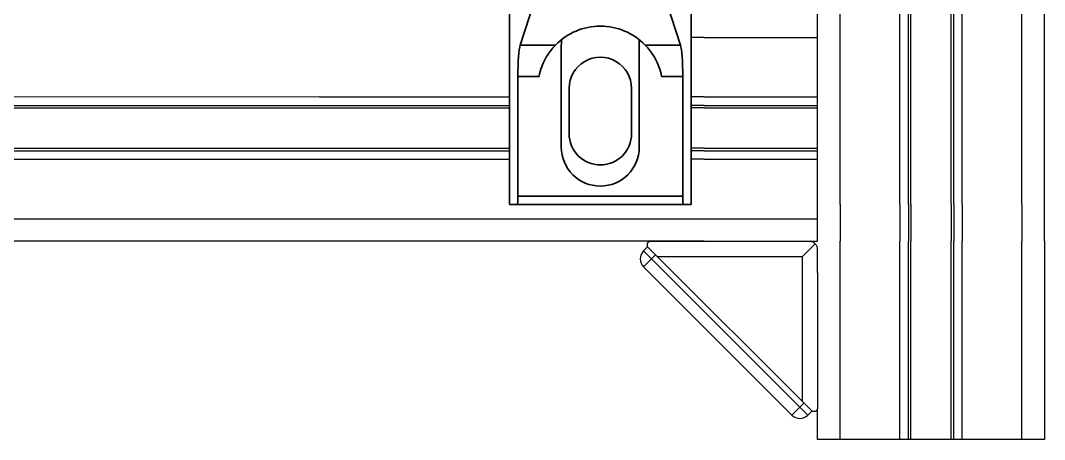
# Model space of a CAD drawing. Header units: millimetres. Extents: x -3183 to 3067, y 1033 to 2218.
# Drawn here: x -2712.3 to -2622.1, y 1846.4 to 1883.4 of the extents above; entities that cross this region are included whole.
import ezdxf

# ---------------------------------------------------------------- set-up
doc = ezdxf.new("R2010")
doc.units = ezdxf.units.MM
doc.linetypes.add('phl_thick', pattern=[0])
doc.layers.add('Kontury', color=7, linetype='Continuous', lineweight=35)
doc.layers.add('projection', color=7, linetype='Continuous')

msp = doc.modelspace()

# ---------------------------------------------------------------- linework, layer by layer
for p, q in [((-2652.05112, 1881.90453), (-2653.20646, 1881.90453)), ((-2685.96861, 1876.64703), (-2721.49513, 1876.62138)), ((-2721.49513, 1875.90453), (-2685.96861, 1875.90453)), ((-2685.96861, 1876.64703), (-2669.20646, 1876.64703)), ((-2685.96861, 1875.90453), (-2669.20646, 1875.90453)), ((-2652.05112, 1876.65453), (-2653.20646, 1876.65453)), ((-2652.05112, 1875.90453), (-2653.20646, 1875.90453)), ((-2721.49513, 1875.68333), (-2685.96861, 1875.68333)), ((-2685.96861, 1875.68333), (-2669.20646, 1875.68333)), ((-2652.05112, 1875.68333), (-2653.20646, 1875.68333)), ((-2721.49513, 1872.12572), (-2685.96861, 1872.12572)), ((-2721.49513, 1871.90453), (-2685.96861, 1871.90453)), ((-2685.96861, 1872.12572), (-2669.20646, 1872.12572)), ((-2685.96861, 1871.90453), (-2669.20646, 1871.90453)), ((-2652.05112, 1872.12572), (-2653.20646, 1872.12572)), ((-2652.05112, 1871.90453), (-2653.20646, 1871.90453)), ((-2721.49513, 1871.15453), (-2685.96861, 1871.15453)), ((-2685.96861, 1871.15453), (-2669.20646, 1871.15453)), ((-2652.05112, 1871.15453), (-2653.20646, 1871.15453)), ((-2642.05112, 1863.90453), (-2642.05112, 1867.15453)), ((-2640.05112, 1867.15453), (-2640.05112, 1863.90453)), ((-2634.80112, 1867.15453), (-2634.80112, 1863.90453)), ((-2634.05112, 1867.15453), (-2634.05112, 1863.90453)), ((-2633.82993, 1867.15453), (-2633.82993, 1863.90453)), ((-2630.27231, 1867.15453), (-2630.27231, 1863.90453)), ((-2630.05112, 1867.15453), (-2630.05112, 1863.90453)), ((-2629.30112, 1867.15453), (-2629.30112, 1863.90453)), ((-2624.05112, 1867.15453), (-2624.05112, 1863.90453)), ((-2622.05112, 1863.90453), (-2622.05112, 1867.15453)), ((-2721.49513, 1865.90453), (-2685.96861, 1865.90453)), ((-2685.96861, 1865.90453), (-2652.05112, 1865.90453)), ((-2685.96861, 1863.90453), (-2721.49513, 1863.90453)), ((-2652.05112, 1863.90453), (-2685.96861, 1863.90453)), ((-2640.05112, 1846.40453), (-2640.05112, 1863.90453)), ((-2634.80112, 1846.40453), (-2634.80112, 1863.90453)), ((-2634.05112, 1846.40453), (-2634.05112, 1863.90453)), ((-2633.82993, 1846.40453), (-2633.82993, 1863.90453)), ((-2630.27231, 1846.40453), (-2630.27231, 1863.90453)), ((-2630.05112, 1846.40453), (-2630.05112, 1863.90453)), ((-2629.30112, 1846.40453), (-2629.30112, 1863.90453)), ((-2624.05112, 1846.40453), (-2624.05112, 1863.90453)), ((-2622.05112, 1863.90453), (-2622.05112, 1846.40453)), ((-2642.05112, 1846.40453), (-2642.06103, 1849.07455)), ((-2622.05112, 1846.40453), (-2642.05112, 1846.40453))]:
    msp.add_line(p, q)
at = {"layer": 'Kontury'}
for p, q in [((-2668.26417, 1881.23521), (-2667.04665, 1885.01497)), ((-2655.36627, 1885.01497), (-2654.14875, 1881.23521)), ((-2669.20646, 1867.15453), (-2669.20646, 1884.65453)), ((-2653.20646, 1884.65453), (-2653.20646, 1867.15453)), ((-2668.26417, 1881.23521), (-2665.15309, 1881.23521)), ((-2665.22017, 1881.16486), (-2665.15309, 1881.23521)), ((-2664.64396, 1881.21703), (-2664.64396, 1881.21703)), ((-2664.64396, 1881.21703), (-2664.64396, 1872.21703)), ((-2657.76896, 1881.21703), (-2657.76896, 1881.21703)), ((-2657.76896, 1881.21703), (-2657.76896, 1872.21703)), ((-2657.25983, 1881.23521), (-2654.14875, 1881.23521)), ((-2657.25979, 1881.23518), (-2657.19275, 1881.16486)), ((-2665.93831, 1880.20803), (-2665.84357, 1880.36206)), ((-2665.84357, 1880.36206), (-2665.74958, 1880.50454)), ((-2665.74958, 1880.50454), (-2665.65682, 1880.63629)), ((-2665.65682, 1880.63629), (-2665.5633, 1880.76125)), ((-2665.5633, 1880.76125), (-2665.47073, 1880.87815)), ((-2665.47073, 1880.87815), (-2665.38119, 1880.98526)), ((-2665.38119, 1880.98526), (-2665.29692, 1881.08121)), ((-2665.29692, 1881.08121), (-2665.22017, 1881.16486)), ((-2657.19275, 1881.16486), (-2657.116, 1881.08121)), ((-2657.116, 1881.08121), (-2657.03174, 1880.98524)), ((-2657.03174, 1880.98524), (-2656.9422, 1880.87815)), ((-2656.9422, 1880.87815), (-2656.84963, 1880.76125)), ((-2656.84963, 1880.76125), (-2656.7561, 1880.63629)), ((-2656.7561, 1880.63629), (-2656.66335, 1880.50454)), ((-2656.66335, 1880.50454), (-2656.56935, 1880.36206)), ((-2656.56935, 1880.36206), (-2656.47462, 1880.20803)), ((-2666.37135, 1879.29491), (-2666.2945, 1879.49297)), ((-2666.2945, 1879.49297), (-2666.21163, 1879.6845)), ((-2666.21163, 1879.6845), (-2666.12375, 1879.86824)), ((-2666.12375, 1879.86824), (-2666.03219, 1880.04312)), ((-2666.03219, 1880.04312), (-2665.93831, 1880.20803)), ((-2656.47462, 1880.20803), (-2656.38073, 1880.04312)), ((-2656.38073, 1880.04312), (-2656.28917, 1879.86824)), ((-2656.28917, 1879.86824), (-2656.2013, 1879.6845)), ((-2656.2013, 1879.6845), (-2656.11842, 1879.49297)), ((-2656.11842, 1879.49297), (-2656.04158, 1879.29491)), ((-2666.60238, 1878.46943), (-2666.55714, 1878.67724)), ((-2666.55714, 1878.67724), (-2666.50333, 1878.88535)), ((-2666.50333, 1878.88535), (-2666.44125, 1879.09184)), ((-2666.44125, 1879.09184), (-2666.37135, 1879.29491)), ((-2656.04158, 1879.29491), (-2655.97168, 1879.09184)), ((-2655.97168, 1879.09184), (-2655.90959, 1878.88535)), ((-2655.90959, 1878.88535), (-2655.85578, 1878.67724)), ((-2655.85578, 1878.67724), (-2655.81054, 1878.46943)), ((-2668.47013, 1878.46943), (-2666.60238, 1878.46943)), ((-2668.47013, 1867.87953), (-2668.47013, 1878.46943)), ((-2655.81054, 1878.46943), (-2653.94279, 1878.46943)), ((-2653.94279, 1878.46943), (-2653.94279, 1867.87953)), ((-2663.95646, 1873.40453), (-2663.95646, 1877.40453)), ((-2663.95646, 1877.40453), (-2663.95646, 1877.40453)), ((-2658.45646, 1877.40453), (-2658.45646, 1873.40453)), ((-2658.45646, 1877.40453), (-2658.45646, 1877.40453)), ((-2663.95646, 1873.40453), (-2663.95646, 1873.40453)), ((-2658.45646, 1873.40453), (-2658.45646, 1873.40453)), ((-2664.64396, 1872.21703), (-2664.64396, 1872.21703)), ((-2657.76896, 1872.21703), (-2657.76896, 1872.21703)), ((-2668.47013, 1867.87953), (-2653.94279, 1867.87953)), ((-2669.20646, 1867.15453), (-2668.54377, 1867.15453)), ((-2668.54377, 1867.15453), (-2653.86916, 1867.15453)), ((-2653.86916, 1867.15453), (-2653.20646, 1867.15453))]:
    msp.add_line(p, q, dxfattribs=at)
for centre, radius, start, end in [((-2661.20646, 1881.21703), 3.4375, 171.4464772, 180.0000198), ((-2661.20646, 1881.21703), 3.4375, 0, 8.5535228), ((-2661.20646, 1877.40453), 2.75, 0, 180.0000198), ((-2661.20646, 1873.40453), 2.75, 180.0000198, 0), ((-2661.20646, 1872.21703), 3.4375, 180.0000198, 0)]:
    msp.add_arc(centre, radius, start, end, dxfattribs=at)
for centre, major_axis, ratio, start_param, end_param in [((-2661.20646, 1877.40453), (0, -5.5), 1, 2.34128693, 3.94189838), ((-2668.1756, 1878.46943), (0, -2.9), 0.1015625, -2.83616003, -1.57079633), ((-2654.23732, 1878.46943), (0, 2.9), 0.1015625, -1.57079633, -0.30543262), ((-2668.54377, 1867.87953), (0, 0.725), 0.1015625, -3.14159265, -1.57079633), ((-2653.86916, 1867.87953), (0, -0.725), 0.1015625, -1.57079633, 0)]:
    msp.add_ellipse(centre, major_axis=major_axis, ratio=ratio, start_param=start_param, end_param=end_param, dxfattribs=at)
at = {"layer": 'projection', "color": 7, "linetype": 'phl_thick'}
for p, q in [((-2624.05112, 1867.15453), (-2624.05112, 2066.78669)), ((-2622.05112, 1867.15453), (-2622.05112, 2066.78669)), ((-2642.05112, 1867.15453), (-2642.05112, 2028.79289)), ((-2640.05112, 1867.15453), (-2640.05112, 2028.79289)), ((-2634.80112, 1867.15453), (-2634.80112, 2028.79289)), ((-2634.05112, 1867.15453), (-2634.05112, 2028.79289)), ((-2633.82993, 1867.15453), (-2633.82993, 2028.79289)), ((-2630.27231, 1867.15453), (-2630.27231, 2028.79289)), ((-2630.05112, 1867.15453), (-2630.05112, 2028.79289)), ((-2629.30112, 1867.15453), (-2629.30112, 2028.79289)), ((-2652.05112, 1881.90453), (-2642.05112, 1881.90453)), ((-2652.05112, 1876.65453), (-2642.05112, 1876.65453)), ((-2652.05112, 1875.90453), (-2642.05112, 1875.90453)), ((-2652.05112, 1875.68333), (-2642.05112, 1875.68333)), ((-2642.05112, 1873.14658), (-2642.05112, 1873.89658)), ((-2642.05112, 1872.92539), (-2642.05112, 1873.14658)), ((-2652.05112, 1872.12572), (-2642.05112, 1872.12572)), ((-2652.05112, 1871.90453), (-2642.05112, 1871.90453)), ((-2652.05112, 1871.15453), (-2642.05112, 1871.15453)), ((-2642.05112, 1869.14658), (-2642.05112, 1869.36777)), ((-2652.05112, 1865.90453), (-2642.05112, 1865.90453)), ((-2657.39757, 1863.05377), (-2657.04401, 1863.40732)), ((-2657.04617, 1863.65948), (-2657.04309, 1863.69881)), ((-2657.04617, 1863.40948), (-2657.04617, 1863.65948)), ((-2656.55668, 1862.91999), (-2657.04617, 1863.40948)), ((-2657.04309, 1863.69881), (-2657.03443, 1863.73517)), ((-2657.03443, 1863.73517), (-2657.02119, 1863.7684)), ((-2657.02119, 1863.7684), (-2657.00407, 1863.79832)), ((-2657.00407, 1863.79832), (-2656.98371, 1863.82479)), ((-2656.98371, 1863.82479), (-2656.96069, 1863.84772)), ((-2656.96069, 1863.84772), (-2656.93556, 1863.86701)), ((-2656.93556, 1863.86701), (-2656.90886, 1863.88264)), ((-2656.90886, 1863.88264), (-2656.88109, 1863.89461)), ((-2656.88109, 1863.89461), (-2656.85275, 1863.90299)), ((-2656.85275, 1863.90299), (-2656.8243, 1863.90789)), ((-2656.8243, 1863.90789), (-2656.79617, 1863.90948)), ((-2656.79617, 1863.90948), (-2644.79617, 1863.90948)), ((-2652.05112, 1863.90453), (-2642.05112, 1863.90453)), ((-2644.79122, 1863.90453), (-2644.79617, 1863.90948)), ((-2644.79122, 1863.90453), (-2642.71014, 1863.90453)), ((-2643.39617, 1862.55948), (-2642.26584, 1863.68981)), ((-2642.66289, 1863.89739), (-2642.71014, 1863.90453)), ((-2642.61531, 1863.88721), (-2642.66289, 1863.89739)), ((-2642.56776, 1863.8738), (-2642.61531, 1863.88721)), ((-2642.52062, 1863.85703), (-2642.56776, 1863.8738)), ((-2642.47425, 1863.83688), (-2642.52062, 1863.85703)), ((-2642.42903, 1863.81332), (-2642.47425, 1863.83688)), ((-2642.38525, 1863.78668), (-2642.42903, 1863.81332)), ((-2642.34324, 1863.75709), (-2642.38525, 1863.78668)), ((-2642.30333, 1863.72474), (-2642.34324, 1863.75709)), ((-2642.26584, 1863.68981), (-2642.30333, 1863.72474)), ((-2642.2309, 1863.65232), (-2642.26584, 1863.68981)), ((-2642.19855, 1863.61241), (-2642.2309, 1863.65232)), ((-2642.16896, 1863.5704), (-2642.19855, 1863.61241)), ((-2642.14232, 1863.52662), (-2642.16896, 1863.5704)), ((-2642.11877, 1863.48139), (-2642.14232, 1863.52662)), ((-2642.09862, 1863.43502), (-2642.11877, 1863.48139)), ((-2642.08185, 1863.38788), (-2642.09862, 1863.43502)), ((-2642.06843, 1863.34034), (-2642.08185, 1863.38788)), ((-2642.05826, 1863.29276), (-2642.06843, 1863.34034)), ((-2642.05112, 1863.2455), (-2642.05826, 1863.29276)), ((-2642.05112, 1861.16443), (-2642.05112, 1863.2455)), ((-2656.69046, 1862.34666), (-2657.39757, 1863.05377)), ((-2657.39757, 1861.63955), (-2656.33691, 1862.70021)), ((-2643.60898, 1849.26519), (-2656.69046, 1862.34666)), ((-2656.33691, 1862.70021), (-2656.55668, 1862.91999)), ((-2643.03566, 1849.39897), (-2656.33691, 1862.70021)), ((-2656.19617, 1862.55948), (-2643.39617, 1862.55948)), ((-2643.39617, 1849.75948), (-2643.39617, 1862.55948)), ((-2644.31609, 1848.55808), (-2657.39757, 1861.63955)), ((-2642.04623, 1861.15954), (-2642.05112, 1861.16443)), ((-2642.04623, 1861.15954), (-2642.04617, 1861.1596)), ((-2642.04617, 1849.15948), (-2642.04617, 1861.1596)), ((-2643.60898, 1849.26519), (-2643.25543, 1849.61874)), ((-2644.31609, 1848.55808), (-2643.60898, 1849.26519)), ((-2642.90188, 1848.55808), (-2643.60898, 1849.26519)), ((-2642.54617, 1848.90948), (-2643.03566, 1849.39897)), ((-2642.90188, 1848.55808), (-2642.54832, 1848.91163)), ((-2642.54617, 1848.90948), (-2642.29617, 1848.90948)), ((-2642.29617, 1848.90948), (-2642.25684, 1848.91259)), ((-2642.25684, 1848.91259), (-2642.22047, 1848.92118)), ((-2642.22047, 1848.92118), (-2642.18725, 1848.93445)), ((-2642.18725, 1848.93445), (-2642.15733, 1848.95158)), ((-2642.15733, 1848.95158), (-2642.13085, 1848.97194)), ((-2642.13085, 1848.97194), (-2642.10793, 1848.99496)), ((-2642.10793, 1848.99496), (-2642.08864, 1849.02008)), ((-2642.08864, 1849.02008), (-2642.07301, 1849.04678)), ((-2642.07301, 1849.04678), (-2642.06103, 1849.07455)), ((-2642.06103, 1849.07455), (-2642.05266, 1849.1029)), ((-2642.05266, 1849.1029), (-2642.04776, 1849.13135)), ((-2642.04776, 1849.13135), (-2642.04617, 1849.15948))]:
    msp.add_line(p, q, dxfattribs=at)
for centre, start, end in [((-2656.69046, 1862.34666), 134.999985, 225.0000175), ((-2643.60898, 1849.26519), 224.9999825, 315.000015)]:
    msp.add_arc(centre, 1, start, end, dxfattribs=at)

doc.saveas('drawing.dxf')
